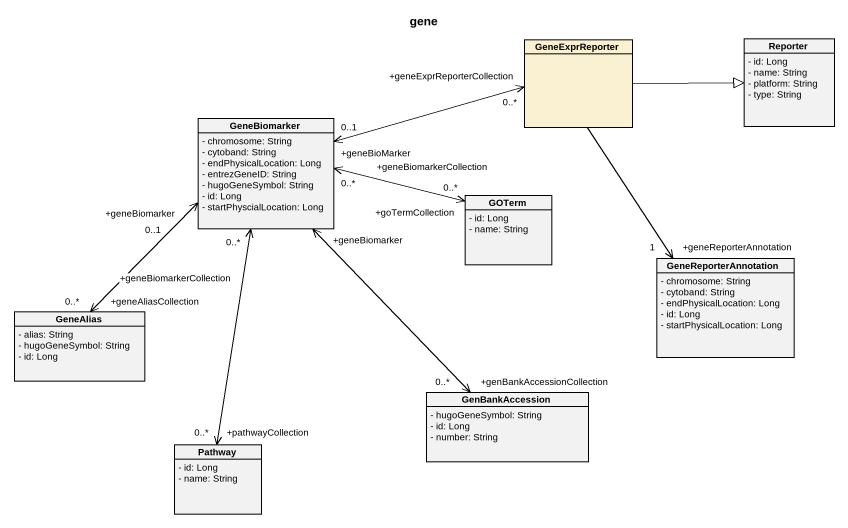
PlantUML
@startuml
title gene
hide circle
hide empty members
skinparam classAttributeIconSize 0
class GeneExprReporter #FAF0D2
class Reporter {
  - id: Long
  - name: String
  - platform: String
  - type: String
}
class GeneBiomarker {
  - chromosome: String
  - cytoband: String
  - endPhysicalLocation: Long
  - entrezGeneID: String
  - hugoGeneSymbol: String
  - id: Long
  - startPhyscialLocation: Long
}
class GOTerm {
  - id: Long
  - name: String
}
class GeneReporterAnnotation {
  - chromosome: String
  - cytoband: String
  - endPhysicalLocation: Long
  - id: Long
  - startPhysicalLocation: Long
}
class GeneAlias {
  - alias: String
  - hugoGeneSymbol: String
  - id: Long
}
class GenBankAccession {
  - hugoGeneSymbol: String
  - id: Long
  - number: String
}
class Pathway {
  - id: Long
  - name: String
}
GeneExprReporter -right-|> Reporter
GeneExprReporter "+geneExprReporterCollection\n0..*" <-left-> "+geneBioMarker\n0..1" GeneBiomarker
GeneExprReporter --> "+geneReporterAnnotation\n1" GeneReporterAnnotation
GeneBiomarker "+geneBiomarkerCollection\n0..*" <-right-> "+goTermCollection\n0..*" GOTerm
GeneBiomarker "+geneBiomarker" <--> "+genBankAccessionCollection\n0..*" GenBankAccession
GeneBiomarker "+geneBiomarkerCollection\n0..*" <--> "+pathwayCollection\n0..*" Pathway
GeneAlias "+geneAliasCollection\n0..*" <-up-> "+geneBiomarker\n0..1" GeneBiomarker
@enduml
